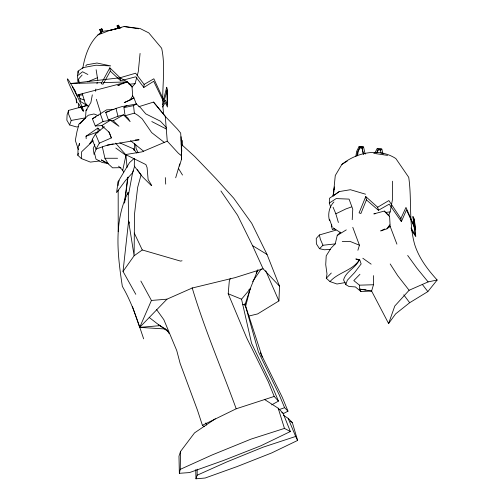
<?xml version="1.0" encoding="UTF-8"?>
<svg xmlns="http://www.w3.org/2000/svg" width="504" height="504" viewBox="0 0 504 504"><rect width="100%" height="100%" fill="white"/><g stroke="black" fill="none" stroke-linecap="round" stroke-linejoin="round"><path stroke-width="0.76" d="M392.559 181.207L392.465 199.597L390.159 211.882L388.622 215.561L389.592 216.367L390.159 226.372L396.913 244.138M283.569 415.384L288.131 418.314L292.345 422.591L297.612 440.433L271.656 452.945L236.924 466.628L205.147 478.025L195.968 478.8L197.127 475.228L197.177 469.167M264.947 399.741L278.195 408.227L283.053 413.154L290.373 431.519L260.94 445.75L223.7 460.404L189.51 472.576L179.348 473.306L180.262 469.356L180.526 451.483L194.544 432.879L215.347 418.786M134.436 158.363L134.297 166.099L142.16 176.431L151.427 185.674M99.483 160.984L90.392 162.099L81.339 158.565L77.855 155.289L78.088 147.609L79.468 143.363L79.285 145.662M330.794 207.547L329.32 203.062L329.471 198.299L339.261 191.577L350.412 189.718L365.545 194.204M248.516 316.128L257.664 313.91L278.914 300.926L279.531 286.171L267.026 254.444L251.729 223.303L233.724 198.204L215.876 178.523L194.891 156.687L181.068 144.049M81.339 158.565L81.648 151.754L93.183 140.761M78.208 79.349L78.095 81.692L77.471 75.739L78.133 71.102L83.154 67.612L96.006 65.211L110.653 65.911L96.951 63.025L86.789 64.777L85.724 65.917M352.214 219.7L352.762 209.198L349.07 199.112L336.2 198.589L329.32 203.062M182.24 145.889L182.53 140.786L181.175 140.106M79.846 123.915L85.516 117.86L86.033 110.439L90.871 102.526L92.32 94.847M271.637 404.907L278.441 401.108L274.207 396.434L268.191 381.578L246.569 337.611L228.205 293.763L229.295 281.137L230.366 278.277M144.119 84.407L153.846 78.788L163.529 99.723L166.692 87.28L167.315 89.958L163.731 101.984L153.689 81.302L143.842 87.469L144.119 84.407L135.607 73.212L120.053 77.755L70.591 83.532A18.094 1.077 63.6 0 0 67.939 81.106A18.094 1.077 63.6 0 0 76.381 99.301L77.036 103.074L76.482 101.417A17.766 5.431 54.8 0 1 76.129 98.765M140.074 53.424L138.317 71.461L137.183 75.758M339.261 191.577L333.245 195.911L335.28 175.524L341.882 164.405L347.25 161.129M135.797 294.311L123.026 271.429L128.596 221.061L128.23 196.075L132.571 172.771L134.65 166.118M101.676 82.65L70.591 83.532L75.077 90.726L76.69 95.143A18.094 1.077 63.6 0 1 83.469 111.321L80.804 107.276L86.064 105.701L86.241 104.208M118.654 27.071L118.629 25.2L117.161 25.792L117.81 28.552L117.161 25.792L118.245 28.602M124.412 202.999L127.707 177.301M124.627 202.885L128.035 177.124M244.755 305.506L250.148 288.924L257.947 269.64M333.245 195.911L333.887 191.4M334.102 189.901L334.423 187.646M356.926 155.824L357.462 152.139L359.585 147.672L362.055 148.296L363.359 154.13M175.688 177.786L179.802 163.825M181.188 154.772L181.768 150.998L180.678 133.113L177.301 128.961L165.287 116.437L153.525 102.085L138.795 106.709M332.98 195.962L334.398 186.921M355.811 156.517L356.674 151.307L358.955 146.771L363.554 146.992L365.173 154.155M357.519 155.749L358.256 151.301L360.209 147.439M127.688 194.746L128.079 192.421C113.526 221.76 117.596 255.213 122.34 286.36C131.998 302.778 137.598 320.909 143.646 338.846M345.284 282.555L336.981 284.01L330.007 281.591L326.283 278.233L327.001 273.962L325.729 264.657L326.208 255.83L331.178 247.943L335.236 243.892L337.233 235.437L340.553 232.13M95.413 91.306L95.886 89.044M96.988 83.771L97.303 82.265M331.72 224.765L331.424 226.17L332.47 229.685L334.448 228.646M123.682 172.374L122.737 170.251L125.937 155.364L115.825 148.056M77.855 155.289L78.359 153.159M82.732 68.601C85.1 54.545 90.153 39.74 102.463 31.33L109.897 30.334L120.91 27.764L109.897 30.334L97.808 34.959M245.473 306.892L250.148 288.924L248.844 289.8M109.834 67.82L110.326 71.152L102.992 84.256L101.228 83.67L109.834 67.82L120.053 77.755L127.317 81.925L132.042 87.003L135.103 83.645L136.805 77.194M78.813 125.017L77.017 131.412L75.317 140.414L78.397 149.619M341.882 164.405C356.882 152.34 378.926 147.578 395.829 158.533L408.725 177.32C411.982 199.546 408.561 222.484 414.616 244.276C418.849 257.979 427.65 269.52 437.157 280.01L427.864 291.589L409.676 302.721L395.621 313.885L388.603 323.53L371.612 291.047L373.477 284.747L373.42 275.631M179.449 166.087L181.553 159.1L181.075 136.704M357.884 250.274L359.428 245.227L352.787 227.323M180.526 451.483L178.983 456.151L179.348 473.306M371.53 291.054L360.908 291.495L355.364 286.915L348.976 286.499L345.82 284.634L347.3 280.281L354.589 272.601L361.141 263.932L359.667 259.629L355.818 258.974L359.131 260.221L359.667 259.629M86.064 105.701L68.601 110.395L67.101 114.805L66.843 120.172L69.615 124.942L76.476 126.939L78.019 126.756M388.603 323.53L394.789 306.016L409.116 290.266L428.123 281.912L437.157 280.01M69.615 124.942L71.221 120.437L68.645 114.32L68.601 110.395M133.428 170.629L132.571 172.771L125.37 180.665L116.544 192.629L118.175 181.591L129.553 162.584L134.171 158.451M96.415 148.422L94.532 153.134L95.987 159.094L102.154 162.483L107.314 163.34L101.272 159.907L108.272 163.857L112.568 167.826L120.941 167.662M365.753 196.573L366.414 199.905L360.902 213.488L359.081 212.871L365.753 196.573L377.654 207.226L378.447 210.275L389.208 204.151L401.379 221.609L406.489 209.903L415.668 229.982L414.275 219.133L412.959 216.594L415 234.499L410.981 228.016M94.847 144.629L93.227 148.617L94.09 154.451M165.394 328.992L139.684 327.373L151.421 300.447L140.855 281.043M256.246 273.067L257.512 270.276M401.379 221.609L400.856 218.553L405.978 207.409L414.88 227.789L412.959 216.594M376.765 152.945L378.372 149.77L380.892 150.167M374.995 152.731L377.055 148.863L381.83 149.09L383.059 154.111M376.595 152.718L377.962 150.16M104.328 126.699L95.495 134.026L92.188 139.444L96.062 149.033L99.338 143.142L111.353 137.926L109.381 132.527L101.827 125.559L95.313 126.013L92.383 118.749L106.609 109.847L113.998 109.551M162.515 107.062L165.274 102.532L167.467 107.037L167.315 89.958M162.521 104.7L165.407 100.082L167.265 104.826L166.792 90.336M136.464 104.517L133.963 97.952L124.23 102.621L129.938 100.101L132.684 95.899L132.042 87.003M252.662 281.56L261.33 268.834M123.026 271.429L134.114 255.767L142.273 249.965L180.52 261.097L182.051 260.77M89.687 143.722L92.396 139.923M97.36 132.968L98.261 131.708L97.833 128.104L86.008 136.244L86.19 138.707M384.754 228.98L380.696 230.933L386.927 228.81L389.787 224.816M278.441 401.108L272.885 387.778L251.559 343.262L241.542 299.187L250.148 288.924M333.919 201.947C329.15 206.76 327.625 214.307 329.509 220.777M78.681 78.914L82.127 75.027M126.844 105.745L121.792 106.634L115.983 108.41L105.708 112.392L108.429 119.977L117.961 116.241L123.562 114.843L130.127 121.609L128.01 118.175L125.087 115.75L123.953 107.617L125.08 106.357L126.844 105.745L136.389 103.994L140.698 107.888L145.763 113.879L160.411 121.187L166.477 127.695M334.738 229.414L335.935 230.158L319.391 234.965L316.254 238.436L316.38 243.848L319.505 248.705L324.4 249.77L330.523 249.373M326.283 278.233L331.298 273.017M132.376 306.337L139.684 327.373L166.975 299.181L192.181 288.036L235.129 277.628L263.107 268.789L279.531 286.171M359.938 274.296L353.808 280.577L359.459 285.169L373.477 284.747M319.505 248.705L322.963 245.259L335.236 243.892M86.033 110.439L87.085 109.425M78.593 124.469L88.257 115.252L93.939 113.967L98.299 115.662M330.007 281.591C338.089 272.393 352.208 270.692 359.131 260.221C355.61 268.103 345.788 271.404 343.589 279.915L345.82 284.634M117.161 25.792L117.363 26.202L118.831 25.603L119.322 27.191L117.955 28.022L117.363 26.202L118.629 25.2M77.471 75.739L82.543 71.751L87.879 74.491M386.927 228.81L390.159 226.372M101.827 125.559L110.389 120.261L118.969 126.29L113.23 120.758L108.429 119.977M337.233 235.437L346.279 229.881M102.463 31.33L100.75 32.376L99.994 29.528L101.827 28.785L102.463 31.33L100.145 30.057L101.827 28.785L102.816 31.802M119.473 180.816L118.175 181.591L118.175 185.51M377.654 207.226L388.868 200.561L400.856 218.553M118.434 78.706L120.053 77.755L120.651 80.772L135.752 76.797L143.842 87.469M95.313 126.013L103.043 121.47L110.389 120.261M123.953 107.617L133.541 105.626L136.389 103.994M87.52 81.812L97.341 77.773M113.23 120.758L123.562 114.843M129.938 100.101L133.963 97.952L132.684 95.899M92.383 118.749L95.836 116.915M283.141 413.721L287.986 411.157L282.366 397.505L260.348 352.693M338.386 222.51L335.84 213.816L345.776 208.977L351.389 206.974M156.492 309.469L163.832 319.668L176.746 350.57L180.142 363.453L197.511 410.319L202.406 425.294L236.2 408.788L274.207 396.434M388.13 227.348L389.485 226.699M180.262 469.356L212.121 454.954L251.055 439.104L284.464 428.406L290.373 431.519M197.127 475.228L226.882 461.903L263.082 447.187L295.665 436.451L297.612 440.433M181.553 159.1L181.371 155.73L178.296 153.178L167.259 141.158L142.015 151.868L125.597 154.558L115.611 143.142M101.991 29.308L100.145 30.057L101.147 33.283M86.008 136.244L98.261 131.708M278.699 409.765L284.603 407.686L287.986 411.157M242.771 304.8L244.957 304.032L262.219 356.952M96.062 149.033L107.125 145.228L113.205 143.879M105.708 112.392L109.273 111.258M125.087 115.75L134.366 113.148L137.668 115.17L142.084 118.723L151.647 132.583L164.6 142.682M110.647 30.146L124.135 26.523L140.068 28.52L148.775 32.873L161.652 48.233C166.364 69.955 160.656 92.144 163.661 113.935M389.592 216.367L384.306 211.075L373.836 213.879L375.386 213.69M71.221 120.437L85.516 117.86M107.125 145.228L139.098 139.803L135.267 139.954M385.497 212.455L390.159 211.882M119.303 85.27L117.804 85.428L127.317 81.925L132.407 86.864M129.081 84.263L135.103 83.645M139.684 327.373L160.222 325.647M151.421 300.447L166.975 299.181M78.177 95.256L82.643 94.903L85.132 103.024L88.824 106.817M377.055 148.863L381.83 149.09M358.955 146.771L363.554 146.992M103.225 82.606L127.317 81.925L76.69 95.143L72.463 86.921M342.248 241.542L349.921 241.347L359.428 245.227M102.337 146.859L104.92 158.269L117.59 158.262M365.973 289.882L359.73 289.126L359.459 285.169M373.76 153.336L387.595 155.402M124.135 26.523L138.587 28.772M371.612 291.047L359.73 289.126L360.908 291.495M78.737 94.765L79.934 98.469L84.231 100.031M82.58 110.672L82.952 110.811M228.205 293.763L241.542 299.187M119.826 142.871L133.528 148.863L136.861 153.103M117.653 27.109L117.968 27.26L117.363 26.202L119.322 27.191M125.597 154.558L145.914 164.594L147.092 167.593L148.119 179.544L151.717 185.447M151.798 121.546L166.251 128.993M88.2 106.161L80.596 101.569L79.934 98.469M220.903 190.966L237.567 215.246L252.517 245.606L267.026 254.444M149.247 317.476L158.773 324.872L167.158 330.089L169.042 333.503M333.194 227.884L340.887 232.892M281.786 412.329L283.053 413.154M290.386 421.312L292.345 422.591M362.804 258.243L371.146 264.165M158.773 324.872L168.16 331.588M202.406 425.294L204.233 426.655M130.511 140.648L143.653 151.276M366.414 199.905L378.447 210.275M110.326 71.152L120.651 80.772M97.833 128.104L100.031 130.265M118.585 166.162L122.737 170.251M384.306 211.075L388.622 215.561M165.621 116.638L153.525 102.085M428.123 281.912L417.01 268.304L407.679 255.459M409.116 290.266L397.706 275.663L390.172 263.964M422.27 284.376L427.864 291.589M403.761 294.84L409.676 302.721M137.271 169.634L141.076 174.825L137.63 187.501L134.499 214.219L134.114 255.767L128.596 221.061L129.591 223.178M411.617 230.284L415.781 236.647L414.275 219.133M178.384 168.368L182.511 175.046M80.804 107.276L82.751 110.433M104.92 158.269L108.272 163.857M80.703 107.283L78.404 103.156L78.485 106.615L79.084 107.869M100.63 30.757L99.994 29.528L100.957 32.558M118.818 26.643L119.517 28.041M138.153 152.781L136.149 148.674L135.582 144.188M134.266 233.043L142.273 249.965M102.035 125.452L103.2 127.922M252.517 245.606L263.107 268.789M265.696 270.692L278.914 300.926M322.963 245.259L320.349 239.249L319.391 234.965M95.495 134.026L99.338 143.142M333.068 207.213L335.84 213.816M332.218 226.926L329.547 219.259M284.603 407.686L279.248 394.89L258.35 351.679L244.957 304.032M288.131 418.314L295.665 436.451M108.725 131.582L111.353 137.926M99.994 29.528L100.592 31.172M100.302 31.324L100.901 32.955L100.693 31.765M236.2 408.788C221.552 368.43 204.41 328.936 192.156 287.734M100.246 113.652L103.043 121.47M117.363 26.202L118.175 28.659M205.834 422.944L206.52 425.093M96.333 99.294L100.768 113.368M278.195 408.227L284.464 428.406M133.528 148.863L133.938 150.186M82.228 93.423L82.643 94.903M115.983 108.41L117.961 116.241M78.643 79.928L79.399 82.984M380.167 149.171L381.219 153.493M361.91 147.055L363.529 154.262M96.125 69.722L97.776 80.01M133.541 105.626L134.366 113.148M125.937 155.364L127.103 167.441M165.287 116.437L167.259 141.158M86.297 104.649L86.392 105.928M165.312 177.616L165.722 184.136M78.133 71.102L78.233 73.294M166.692 87.28L166.742 88.805M195.735 469.659L195.968 478.8M134.379 143.722L134.518 150.639M118.182 190.203L118.213 231.701M77.704 96.138A17.766 5.431 54.8 0 1 79.506 96.321"/></g></svg>
